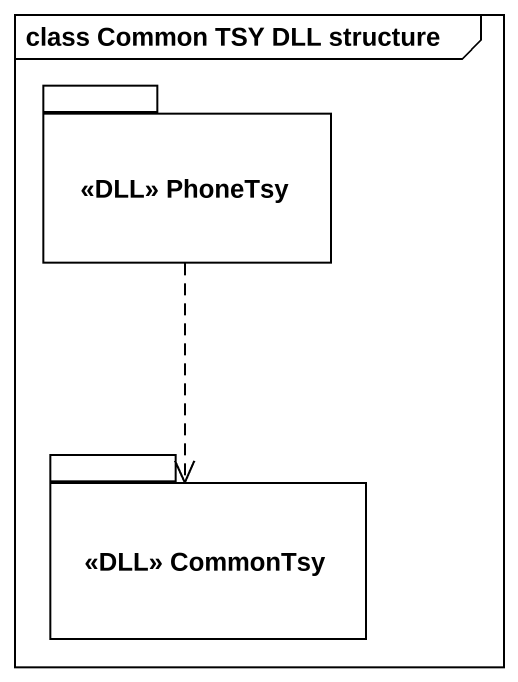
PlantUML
@startuml
mainframe class Common TSY DLL structure
package "<<DLL>> PhoneTsy" as DLL_PhoneTsy {
}
package "<<DLL>> CommonTsy" as DLL_CommonTsy {
}
DLL_PhoneTsy ..> DLL_CommonTsy
@enduml
